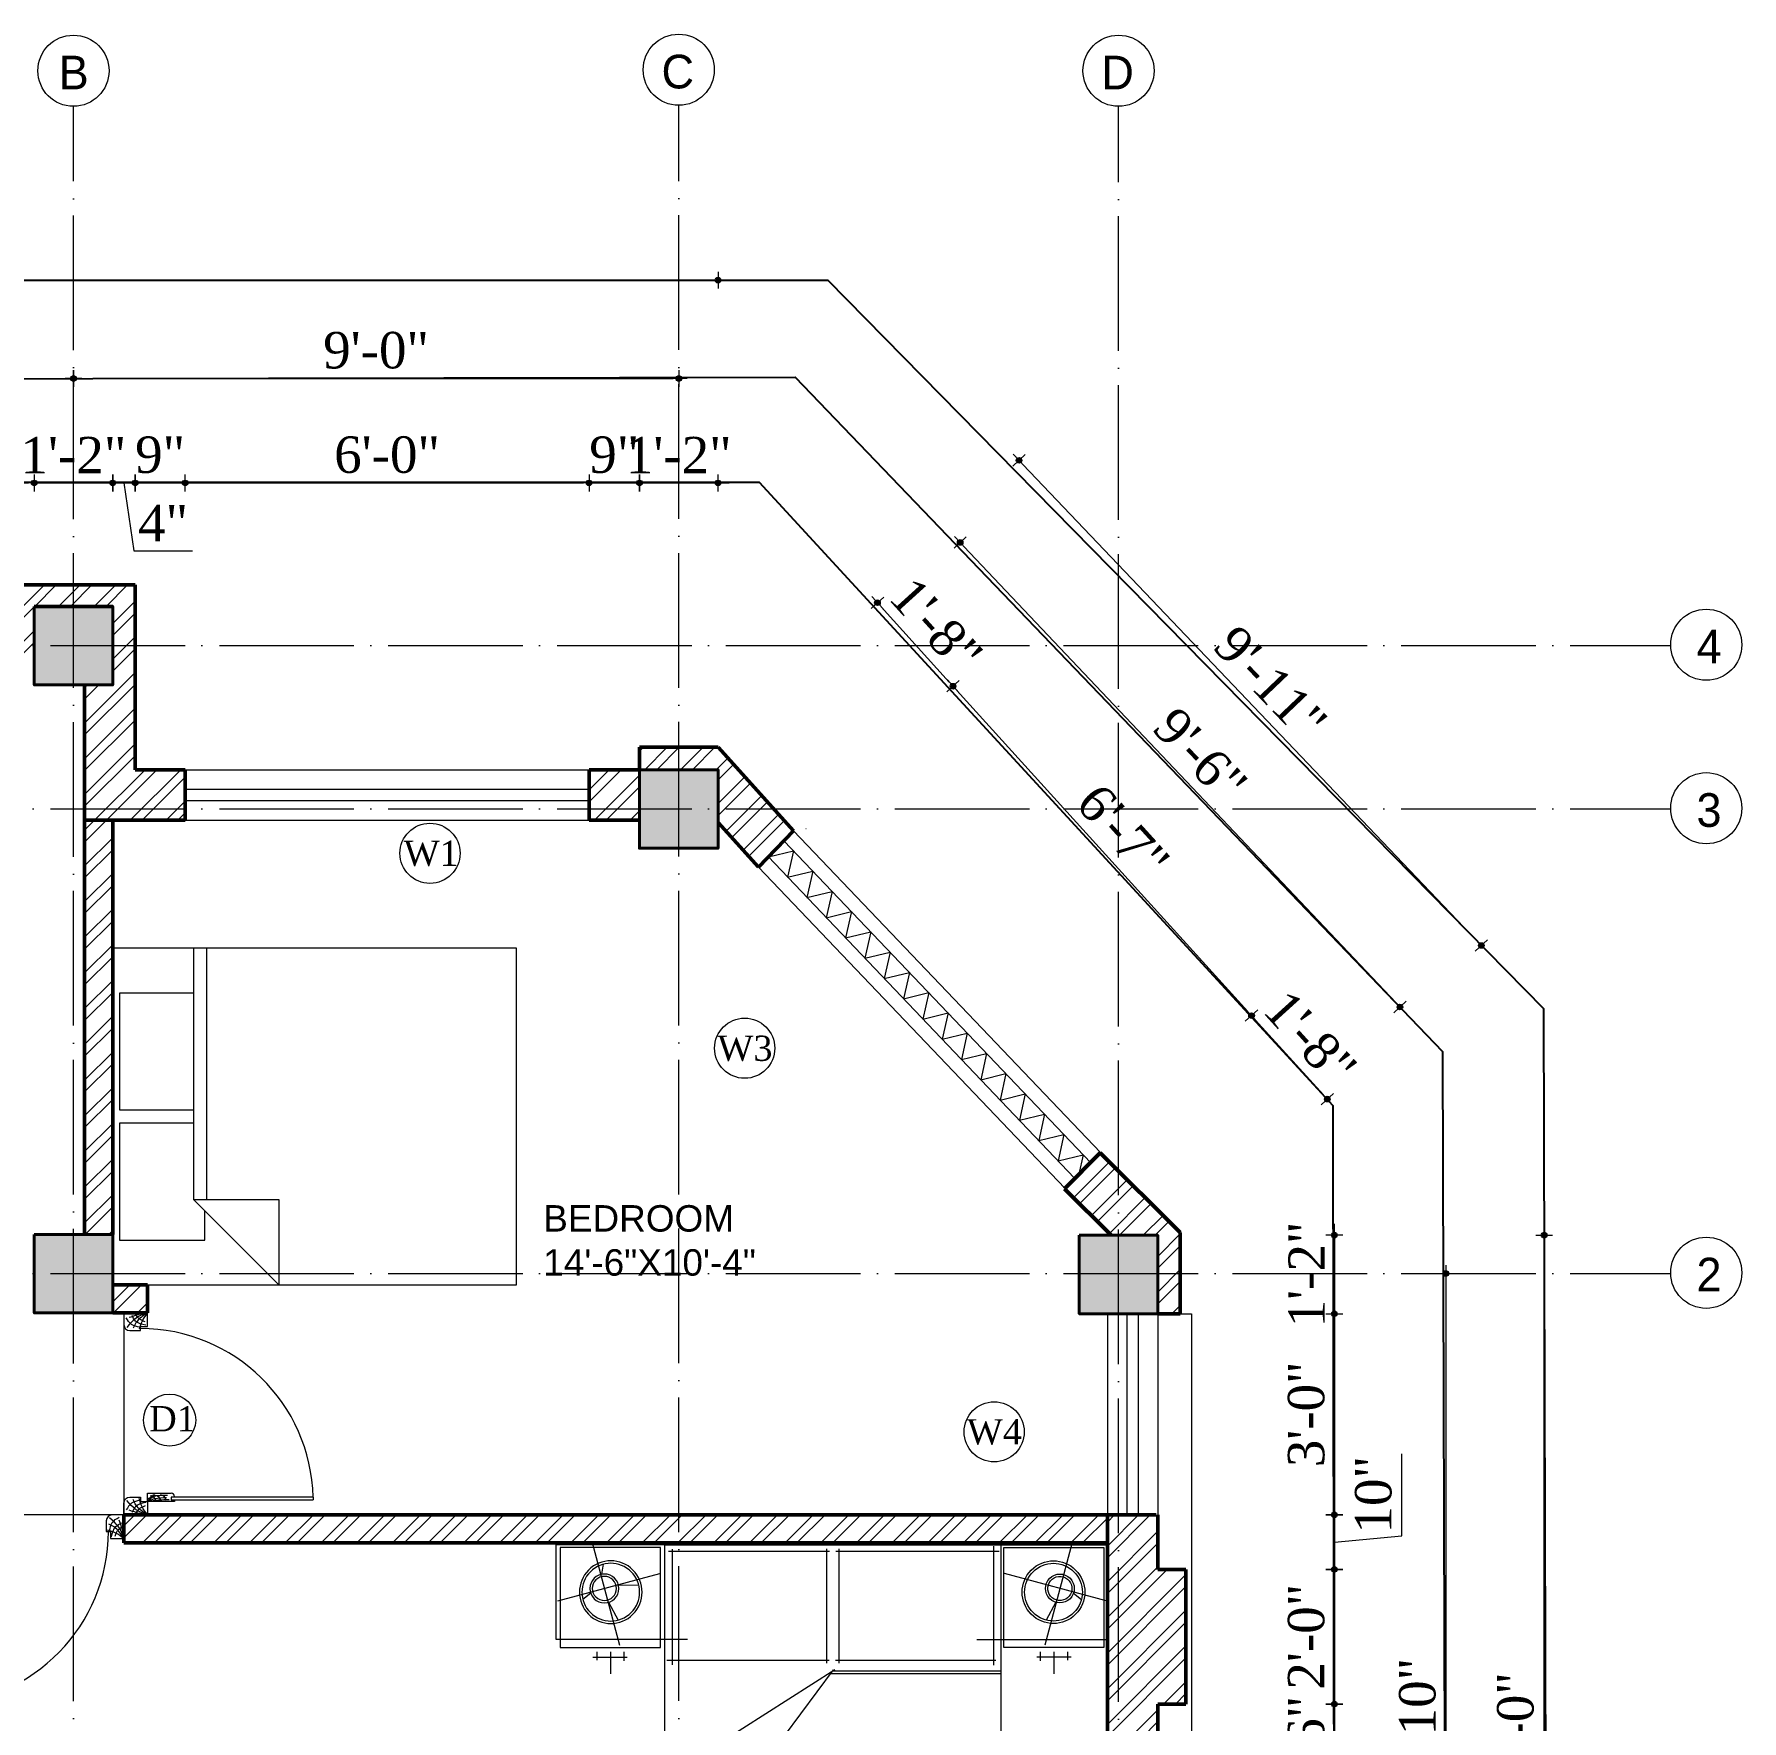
# Model space of a CAD drawing. Header units: inches. Extents: x 153221 to 157601, y -20468 to 0.
# Drawn here: x 154853.4 to 155157.9, y -18803.3 to -18502.7 of the extents above; entities that cross this region are included whole.
import ezdxf

# ---------------------------------------------------------------- set-up
doc = ezdxf.new("R2010")
doc.units = ezdxf.units.IN
doc.header["$MEASUREMENT"] = 0
doc.header["$PDMODE"] = 99
doc.linetypes.add('ACAD_ISO04W100', pattern=[30, 24, -3, 0, -3])
for name, color, linetype, lineweight in [('.09', 24, 'Continuous', 9), ('.1', 168, 'Continuous', 13), ('A-FUR', 42, 'Continuous', 5), ('CENTER  LINE RA', 10, 'ACAD_ISO04W100', 20), ('CONC. OUTLINE RA', 150, 'Continuous', 40), ('DOOR-WIN RA', 3, 'Continuous', 20), ('Furniture', 22, 'Continuous', 13), ('Hatch', 254, 'Continuous', 9), ('HATCH RA', 8, 'Continuous', 5), ('Text', 7, 'Continuous', 18), ('TEXTLAYER', 7, 'Continuous', 18), ('WALL RA', 42, 'Continuous', 50)]:
    doc.layers.add(name, color=color, linetype=linetype, lineweight=lineweight)
doc.layers.add('lettring', color=7, linetype='Continuous')
doc.layers.add('WINDOW+dOOR', color=5, linetype='Continuous')
doc.styles.add('DIM', font='dutch.ttf')
doc.styles.get("Standard").update_dxf_attribs({"font": 'arial.ttf'})
doc.styles.add('titles', font='GOTHICB.TTF')
doc.dimstyles.new('Copy of DIM 8', dxfattribs={"dimtxt": 6.5, "dimasz": 1, "dimexe": 6, "dimexo": 18, "dimgap": 1.6875, "dimtad": 1, "dimdec": 0, "dimzin": 3, "dimdsep": 46, "dimlunit": 4, "dimtxsty": 'DIM', "dimblk": 'dot 2', "dimcen": 0.09375, "dimse1": 1, "dimse2": 1, "dimclrd": 1, "dimclre": 1, "dimclrt": 256, "dimadec": 0, "dimazin": 0, "dimtfac": 0.75, "dimtdec": 0, "dimtix": 1, "dimtmove": 1, "dimatfit": 3, "dimldrblk": 'DOT', "dimfxl": 1, "dimtolj": 1, "dimtzin": 0, "dimlwd": 9, "dimlwe": 9, "dimarcsym": 0})

# ---------------------------------------------------------------- blocks, each defined once
blk = doc.blocks.new('30 inch door')
at = {"layer": '.09'}
blk.add_arc((10330.01, 24687.1), 25.67, 91.332, 180, dxfattribs=at)
at = {"layer": '.1'}
for p, q in [((10329.41, 24712.76), (10329.41, 24691.67)), ((10329.41, 24712.76), (10329.81, 24712.76)), ((10329.81, 24691.67), (10329.81, 24712.76)), ((10328.81, 24688.15), (10328.81, 24691.67)), ((10329.29, 24692.15), (10329.41, 24692.15)), ((10329.41, 24692.15), (10329.41, 24691.67)), ((10329.41, 24691.67), (10329.81, 24691.67)), ((10329.41, 24691.67), (10329.81, 24691.67)), ((10329.81, 24691.67), (10329.81, 24692.15)), ((10329.81, 24692.15), (10330.01, 24692.15)), ((10330.01, 24692.15), (10330.01, 24688.15)), ((10302.02, 24688.15), (10302.02, 24684.65)), ((10304.03, 24688.15), (10302.02, 24688.15)), ((10304.03, 24688.15), (10304.03, 24688.15)), ((10304.03, 24687.1), (10304.03, 24688.15)), ((10304.65, 24687.1), (10304.03, 24687.1)), ((10304.65, 24685.52), (10304.65, 24687.1)), ((10330.01, 24688.15), (10328.81, 24688.15)), ((10329.4, 24687.1), (10330.01, 24687.1)), ((10329.4, 24685.52), (10329.4, 24687.1)), ((10330.01, 24687.1), (10330.01, 24688.15)), ((10330.01, 24688.15), (10332.02, 24688.15)), ((10332.02, 24688.15), (10332.02, 24684.65)), ((10302.02, 24684.65), (10303.77, 24684.65)), ((10332.02, 24684.65), (10330.27, 24684.65))]:
    blk.add_line(p, q, dxfattribs=at)
for centre, major_axis, start_param, end_param in [((10329.29, 24691.67), (-0.339, 0.339), 5.497787, 7.068583), ((10303.77, 24685.52), (-0.619, -0.619), 0.785398, 2.356194)]:
    blk.add_ellipse(centre, major_axis=major_axis, ratio=1, start_param=start_param, end_param=end_param, dxfattribs=at)
at = {"layer": '.1', "extrusion": (0, 0, -1)}
blk.add_ellipse((10330.27, 24685.52), major_axis=(-0.619, 0.619), ratio=1, start_param=3.926991, end_param=5.497787, dxfattribs=at)
blk.add_line((10330.01, 24688.15), (10330.01, 24688.15))
at = {"layer": 'Hatch', "lineweight": 0}
for points, knots in [([(10330.01, 24688.15), (10329.8, 24688.26), (10329.35, 24688.51), (10329.11, 24688.97), (10328.99, 24689.22)], [0, 0, 0, 0, 17.459472, 37.737029, 37.737029, 37.737029, 37.737029]), ([(10329.9, 24690.9), (10329.69, 24690.85), (10329.25, 24690.74), (10329.1, 24690.31), (10329.02, 24690.08)], [0, 0, 0, 0, 15.424483, 31.99547, 31.99547, 31.99547, 31.99547]), ([(10329.92, 24690.24), (10329.72, 24690.12), (10329.23, 24689.84), (10329.13, 24689.27), (10329.07, 24688.95)], [0, 0, 0, 0, 17.254821, 40.319618, 40.319618, 40.319618, 40.319618]), ([(10330.01, 24688.15), (10329.7, 24688.44), (10329.1, 24689.01), (10329.14, 24689.82), (10329.09, 24691.13)], [0, 0, 0, 0, 30.296971, 58.529009, 58.529009, 58.529009, 58.529009]), ([(10329.9, 24689.44), (10329.59, 24689.24), (10329.23, 24689.01), (10329.2, 24688.63), (10329.2, 24688.58)], [0, 0, 0, 0, 24.633819, 28.489546, 28.489546, 28.489546, 28.489546]), ([(10330.01, 24688.15), (10329.86, 24688.5), (10329.47, 24689.39), (10329.44, 24690.38), (10329.42, 24690.98)], [0, 0, 0, 0, 28.413311, 72.750806, 72.750806, 72.750806, 72.750806]), ([(10330.01, 24688.15), (10329.93, 24688.7), (10329.77, 24689.76), (10329.75, 24690.84), (10329.74, 24691.37)], [0, 0, 0, 0, 41.50394, 80.765622, 80.765622, 80.765622, 80.765622]), ([(10302.02, 24688.15), (10302.05, 24687.95), (10302.17, 24687.01), (10302.48, 24686.12), (10302.72, 24685.42)], [0, 0, 0, 0, 17.459471, 80.67073, 80.67073, 80.67073, 80.67073]), ([(10302.02, 24688.15), (10302.41, 24687.86), (10303.15, 24687.31), (10304.04, 24687.05), (10304.45, 24686.93)], [0, 0, 0, 0, 41.503939, 78.170205, 78.170205, 78.170205, 78.170205]), ([(10302.02, 24688.15), (10302.45, 24687.5), (10303.05, 24686.59), (10304.02, 24686.14), (10304.29, 24686.01)], [0, 0, 0, 0, 64.705486, 90.408952, 90.408952, 90.408952, 90.408952]), ([(10302.02, 24688.15), (10302.13, 24687.79), (10302.35, 24687.1), (10302.97, 24686.1), (10304.18, 24685.07)], [0, 0, 0, 0, 30.296971, 58.529009, 58.529009, 58.529009, 58.529009]), ([(10303.35, 24687.82), (10303.2, 24687.43), (10302.98, 24686.82), (10302.44, 24686.51), (10302.25, 24686.4)], [0, 0, 0, 0, 34.642749, 52.790216, 52.790216, 52.790216, 52.790216]), ([(10303.86, 24687.89), (10303.73, 24687.32), (10303.52, 24686.4), (10302.7, 24686), (10302.39, 24685.85)], [0, 0, 0, 0, 47.051669, 75.417188, 75.417188, 75.417188, 75.417188]), ([(10304.15, 24687.01), (10304.07, 24686.57), (10303.9, 24685.69), (10303.13, 24685.22), (10302.75, 24684.98)], [0, 0, 0, 0, 36.886594, 73.591637, 73.591637, 73.591637, 73.591637]), ([(10332.02, 24688.15), (10331.63, 24687.86), (10330.89, 24687.31), (10330.01, 24687.05), (10329.59, 24686.93)], [0, 0, 0, 0, 41.503939, 78.170205, 78.170205, 78.170205, 78.170205]), ([(10332.02, 24688.15), (10331.59, 24687.5), (10330.99, 24686.59), (10330.03, 24686.14), (10329.75, 24686.01)], [0, 0, 0, 0, 64.705486, 90.408952, 90.408952, 90.408952, 90.408952]), ([(10332.02, 24688.15), (10331.91, 24687.79), (10331.69, 24687.1), (10331.07, 24686.1), (10329.87, 24685.07)], [0, 0, 0, 0, 30.296971, 58.529009, 58.529009, 58.529009, 58.529009]), ([(10329.89, 24687.01), (10329.98, 24686.57), (10330.14, 24685.69), (10330.91, 24685.22), (10331.29, 24684.98)], [0, 0, 0, 0, 36.886594, 73.591637, 73.591637, 73.591637, 73.591637]), ([(10330.18, 24687.89), (10330.31, 24687.32), (10330.52, 24686.4), (10331.35, 24686), (10331.66, 24685.85)], [0, 0, 0, 0, 47.051669, 75.417188, 75.417188, 75.417188, 75.417188]), ([(10330.7, 24687.82), (10330.84, 24687.43), (10331.06, 24686.82), (10331.61, 24686.51), (10331.8, 24686.4)], [0, 0, 0, 0, 34.642749, 52.790216, 52.790216, 52.790216, 52.790216]), ([(10332.02, 24688.15), (10332, 24687.95), (10331.87, 24687.01), (10331.56, 24686.12), (10331.32, 24685.42)], [0, 0, 0, 0, 17.459471, 80.67073, 80.67073, 80.67073, 80.67073])]:
    blk.add_open_spline(points, degree=3, knots=knots, dxfattribs=at)
blk = doc.blocks.new('A$C2A650008')
at = {"layer": 'A-FUR'}
for p, q in [((-74.11, 13.02), (-90.97, 13.02)), ((-90.97, -6.3), (-90.97, 13.02)), ((-90.52, -5.58), (-90.52, 12.3)), ((-90.52, 12.3), (-72.65, 12.3)), ((-80.98, 12.72), (-85.85, -5.45)), ((-74.11, -10.37), (-74.11, 13.02)), ((-72.65, 12.3), (-72.65, -5.58)), ((-91.38, 6.62), (-73.1, 1.72)), ((-82.37, 6.87), (-81.23, 8.27)), ((-70.96, 6.46), (-70.96, 0.35)), ((-85.74, 4.89), (-87.52, 4.59)), ((-80.74, 3.68), (-77.55, 1.98)), ((-71.92, 5.78), (-70.42, 5.78)), ((-71.92, 3.36), (-67.96, 3.36)), ((-83.76, 1.91), (-83.84, -1.7)), ((-71.92, 0.94), (-70.3, 0.94)), ((-72.65, -5.58), (-90.52, -5.58)), ((-43.44, -5.48), (-43.44, -13.94)), ((-43.44, -5.48), (-22.87, -5.48)), ((-42.96, -5.48), (-42.96, -14.5)), ((-22.87, -5.48), (-22.87, -66.85)), ((-90.97, -6.3), (-43.44, -6.3)), ((-90.97, -6.3), (-90.97, -66.3)), ((-90.97, -6.3), (-70.8, -6.3)), ((-90.97, -66.3), (-90.97, -6.3)), ((-90.18, -7.63), (-69.6, -7.63)), ((-89.76, -35.72), (-89.76, -7)), ((-70.44, -6.69), (-70.44, -35.63)), ((-68.72, -36.65), (-49.48, -6.48)), ((-49.77, -6.59), (-41.27, -16.48)), ((-22.87, -6.3), (-12.84, -6.3)), ((-12.84, -6.3), (-12.84, -66.3)), ((-41.36, -16.06), (-68.68, -36.43)), ((-43.44, -17.62), (-43.44, -66.85)), ((-42.96, -17.26), (-42.96, -66.85)), ((-69.87, -35.22), (-90.25, -35.22)), ((-68.5, -36.25), (-68.5, -66.3)), ((-68.02, -35.78), (-68.02, -66.3)), ((-90.25, -37.39), (-69.87, -37.39)), ((-89.76, -65.95), (-89.76, -36.85)), ((-70.44, -36.77), (-70.44, -65.37)), ((-74.11, -61.97), (-74.11, -85.36)), ((-43.44, -66.3), (-90.97, -66.3)), ((-90.97, -66.3), (-90.97, -85.36)), ((-69.53, -64.97), (-90.74, -64.97)), ((-90.52, -66.76), (-90.52, -84.63)), ((-72.65, -66.76), (-90.52, -66.76)), ((-80.98, -85.05), (-85.85, -66.89)), ((-72.65, -84.63), (-72.65, -66.76)), ((-43.44, -66.85), (-22.87, -66.85)), ((-12.84, -66.3), (-22.87, -66.3)), ((-70.96, -78.79), (-70.96, -72.69)), ((-91.38, -78.96), (-73.1, -74.06)), ((-80.74, -76.02), (-77.55, -74.32)), ((-71.92, -73.28), (-70.3, -73.28)), ((-71.92, -75.7), (-67.96, -75.7)), ((-71.92, -78.11), (-70.42, -78.11)), ((-82.37, -79.2), (-81.23, -80.61)), ((-90.52, -84.63), (-72.65, -84.63)), ((-74.11, -85.36), (-90.97, -85.36))]:
    blk.add_line(p, q, dxfattribs=at)
for centre, major_axis, start_param, end_param in [((-82.54, 3.29), (3.95, 3.95), 6.28318530712061, 12.5663706143002), ((-82.54, 3.29), (-3.64, 3.64), 4.712389, 10.995574), ((-83.2, 4.43), (1.82, 1.82), 3.926993, 10.210178), ((-83.2, 4.43), (-1.52, 1.52), -1.570796, 4.712389)]:
    blk.add_ellipse(centre, major_axis=major_axis, ratio=1, start_param=start_param, end_param=end_param, dxfattribs=at)
at = {"layer": 'A-FUR', "extrusion": (0, 0, -1)}
for centre, major_axis, start_param, end_param in [((-82.54, -75.63), (-3.95, 3.95), 3.141593, 9.424778), ((-82.54, -75.63), (3.64, 3.64), 1.570796326731005, 7.853981633910592), ((-83.2, -76.77), (1.82, 1.82), -0.588961555347947, 5.69422375183164), ((-83.2, -76.77), (-1.52, 1.52), 0.886531, 7.169716)]:
    blk.add_ellipse(centre, major_axis=major_axis, ratio=1, start_param=start_param, end_param=end_param, dxfattribs=at)
blk = doc.blocks.new('COLUMN')
at = {"layer": 'CONC. OUTLINE RA', "transparency": 33554687}
h = blk.add_hatch(color=256, dxfattribs=at)
h.dxf.hatch_style = 1
h.paths.add_polyline_path([(148062.93, -13130.45), (148076.93, -13130.45), (148076.93, -13116.45), (148062.93, -13116.45)])
at = {"layer": 'CONC. OUTLINE RA'}
blk.add_lwpolyline([(148062.93, -13116.45), (148076.93, -13116.45), (148076.93, -13130.45), (148062.93, -13130.45)], close=True, dxfattribs=at)
blk = doc.blocks.new('Bed - Queen')
at = {"linetype": 'Continuous'}
for p, q in [((0, -72.00003), (0, 0)), ((0, 0), (59.99999, 0)), ((59.99999, 0), (59.99999, -72.00003)), ((7.99999, -1.2), (28.79998, -1.2)), ((7.99999, -14.4), (7.99999, -1.2)), ((28.79998, -1.2), (28.79998, -14.4)), ((31.19999, -1.2), (51.99999, -1.2)), ((31.19999, -14.4), (31.19999, -1.2)), ((51.99999, -1.2), (51.99999, -16.4)), ((0, -14.4), (44.8, -14.4)), ((59.99999, -29.6), (44.8, -14.4)), ((44.8, -14.4), (44.8, -29.6)), ((44.8, -16.8), (0, -16.8)), ((51.99999, -16.4), (46.79936, -16.4)), ((44.8, -29.6), (59.99999, -29.6)), ((59.99999, -72.00003), (0, -72.00003))]:
    blk.add_line(p, q, dxfattribs=at)
blk = doc.blocks.new('nbc')
at = {"layer": 'CENTER  LINE RA', "linetype": 'ACAD_ISO04W100'}
for p, q in [((157748.23, -18980.32), (157748.23, -18515.46)), ((157856.14, -18980.29), (157856.14, -18515.29)), ((157934.54, -18980.46), (157934.54, -18515.46)), ((157473.24, -18611.56), (158032.97, -18611.56)), ((157473.24, -18640.7), (158032.97, -18640.7)), ((157473.24, -18723.5), (158032.97, -18723.5))]:
    blk.add_line(p, q, dxfattribs=at)
at = {"layer": 'Text'}
for centre in [(157748.23, -18509.12), (157748.23, -18509.12), (157748.23, -18509.12), (157856.14, -18508.94), (157856.14, -18508.94), (157856.14, -18508.94), (157934.54, -18509.12), (157934.54, -18509.12), (157934.54, -18509.12), (158039.31, -18611.43), (158039.31, -18611.43), (158039.31, -18611.43), (158039.31, -18640.57), (158039.31, -18640.57), (158039.31, -18640.57), (158039.31, -18723.37), (158039.31, -18723.37), (158039.31, -18723.37)]:
    blk.add_circle(centre, 6.34, dxfattribs=at)
at = {"layer": 'Text', "char_height": 6, "width": 68.6783, "attachment_point": 3, "rotation": 0.0035, "style": 'titles'}
for s, insert in [('{\\fStylus BT|b0|i0|c0|p34;B}', (157750.95, -18506.44)), ('{\\fStylus BT|b0|i0|c0|p34;C}', (157858.86, -18506.27)), ('{\\fStylus BT|b0|i0|c0|p34;D}', (157937.27, -18506.44)), ('{\\fStylus BT|b0|i0|c0|p34;4}', (158042.03, -18608.75)), ('{\\fStylus BT|b0|i0|c0|p34;3}', (158042.03, -18637.89)), ('{\\fStylus BT|b0|i0|c0|p34;2}', (158042.03, -18720.69))]:
    blk.add_mtext(s, dxfattribs=dict(at, insert=insert))
blk = doc.blocks.new('dot1')
at = {"layer": 'Hatch'}
h = blk.add_hatch(color=256, dxfattribs=at)
edge = h.paths.add_edge_path()
edge.add_arc((0, 0), 1, 0, 360)
for p, q in [((3, 0), (-3, 0)), ((0, 3), (0, -3))]:
    blk.add_line(p, q, dxfattribs=at)
blk.add_circle((0, 0), 1, dxfattribs=at)
blk = doc.blocks.new('dot 2')
at = {"layer": 'Hatch', "xscale": 0.5, "yscale": 0.5, "zscale": 0.5}
blk.add_blockref('dot1', (0, 0), dxfattribs=at)
blk = doc.blocks.new('*D665')
at = {"layer": 'Defpoints', "color": 0, "transparency": 16777216}
for p in [(158590.7, -18582.7), (158584.7, -18604.7), (158590.7, -18604.7)]:
    blk.add_point(p, dxfattribs=at)
at = {"layer": 'lettring', "color": 1, "lineweight": 9, "transparency": 16777216}
for p, q in [((158585.7, -18582.7), (158589.7, -18582.7)), ((158587.7, -18582.7), (158586.6, -18594.99)), ((158586.6, -18594.99), (158576.28, -18594.99))]:
    blk.add_line(p, q, dxfattribs=at)
at = {"layer": 'lettring', "color": 1, "lineweight": 9, "transparency": 16777216, "rotation": 180}
blk.add_blockref('dot 2', (158584.7, -18582.7), dxfattribs=at)
at = {"layer": 'lettring', "color": 1, "lineweight": 9, "transparency": 16777216}
blk.add_blockref('dot 2', (158590.7, -18582.7), dxfattribs=at)
at = {"layer": 'lettring', "transparency": 16777216, "insert": (158581.44, -18589.99), "char_height": 6.5, "attachment_point": 5, "style": 'DIM'}
blk.add_mtext('\\A1;6"', dxfattribs=at)
blk = doc.blocks.new('_Dot')
at = {"color": 0, "linetype": 'ByBlock', "lineweight": -2}
blk.add_line((-0.5, 0), (-1, 0), dxfattribs=at)
at = {"color": 0, "linetype": 'ByBlock', "const_width": 0.5}
blk.add_lwpolyline([(-0.25, 0, 1), (0.25, 0, 1)], format="xyb", close=True, dxfattribs=at)
blk = doc.blocks.new('*D666')
at = {"layer": 'Defpoints', "color": 0, "transparency": 16777216}
for p in [(158604.7, -18582.7), (158590.7, -18604.7), (158604.7, -18604.7)]:
    blk.add_point(p, dxfattribs=at)
at = {"layer": 'lettring', "color": 1, "lineweight": 9, "transparency": 16777216}
for p, q in [((158589.7, -18582.7), (158588.7, -18582.7)), ((158590.7, -18582.7), (158604.7, -18582.7)), ((158605.7, -18582.7), (158606.7, -18582.7))]:
    blk.add_line(p, q, dxfattribs=at)
blk.add_blockref('dot 2', (158590.7, -18582.7), dxfattribs=at)
at = {"layer": 'lettring', "color": 1, "lineweight": 9, "transparency": 16777216, "rotation": 180}
blk.add_blockref('dot 2', (158604.7, -18582.7), dxfattribs=at)
at = {"layer": 'lettring', "transparency": 16777216, "insert": (158597.7, -18577.74), "char_height": 6.5, "attachment_point": 5, "style": 'DIM'}
blk.add_mtext('\\A1;1\'-2"', dxfattribs=at)
blk = doc.blocks.new('*D667')
at = {"layer": 'Defpoints', "color": 0, "transparency": 16777216}
for p in [(158608.7, -18582.7), (158604.7, -18604.7), (158608.7, -18604.7)]:
    blk.add_point(p, dxfattribs=at)
at = {"layer": 'lettring', "color": 1, "lineweight": 9, "transparency": 16777216}
for p, q in [((158603.7, -18582.7), (158602.7, -18582.7)), ((158604.7, -18582.7), (158608.7, -18582.7)), ((158604.7, -18582.7), (158608.7, -18582.7)), ((158606.7, -18582.7), (158608.45, -18594.82)), ((158609.7, -18582.7), (158610.7, -18582.7)), ((158608.45, -18594.82), (158618.91, -18594.82))]:
    blk.add_line(p, q, dxfattribs=at)
blk.add_blockref('dot 2', (158604.7, -18582.7), dxfattribs=at)
at = {"layer": 'lettring', "color": 1, "lineweight": 9, "transparency": 16777216, "rotation": 180}
blk.add_blockref('dot 2', (158608.7, -18582.7), dxfattribs=at)
at = {"layer": 'lettring', "transparency": 16777216, "insert": (158613.68, -18589.87), "char_height": 6.5, "attachment_point": 5, "style": 'DIM'}
blk.add_mtext('\\A1;4"', dxfattribs=at)
blk = doc.blocks.new('*D668')
at = {"layer": 'Defpoints', "color": 0, "transparency": 16777216}
for p in [(158617.61, -18582.7), (158608.7, -18604.7), (158617.61, -18633.81)]:
    blk.add_point(p, dxfattribs=at)
at = {"layer": 'lettring', "color": 1, "lineweight": 9, "transparency": 16777216}
for p, q in [((158607.7, -18582.7), (158606.7, -18582.7)), ((158608.7, -18582.7), (158617.61, -18582.7)), ((158618.61, -18582.7), (158619.61, -18582.7))]:
    blk.add_line(p, q, dxfattribs=at)
blk.add_blockref('dot 2', (158608.7, -18582.7), dxfattribs=at)
at = {"layer": 'lettring', "color": 1, "lineweight": 9, "transparency": 16777216, "rotation": 180}
blk.add_blockref('dot 2', (158617.61, -18582.7), dxfattribs=at)
at = {"layer": 'lettring', "transparency": 16777216, "insert": (158613.15, -18577.7), "char_height": 6.5, "attachment_point": 5, "style": 'DIM'}
blk.add_mtext('\\A1;9"', dxfattribs=at)
blk = doc.blocks.new('*D669')
at = {"layer": 'Defpoints', "color": 0, "transparency": 16777216}
for p in [(158689.61, -18582.7), (158617.61, -18633.81), (158689.61, -18633.81)]:
    blk.add_point(p, dxfattribs=at)
at = {"layer": 'lettring', "color": 1, "lineweight": 9, "transparency": 16777216}
blk.add_line((158618.61, -18582.7), (158688.61, -18582.7), dxfattribs=at)
at = {"layer": 'lettring', "color": 1, "lineweight": 9, "transparency": 16777216, "rotation": 180}
blk.add_blockref('dot 2', (158617.61, -18582.7), dxfattribs=at)
at = {"layer": 'lettring', "color": 1, "lineweight": 9, "transparency": 16777216}
blk.add_blockref('dot 2', (158689.61, -18582.7), dxfattribs=at)
at = {"layer": 'lettring', "transparency": 16777216, "insert": (158653.61, -18577.7), "char_height": 6.5, "attachment_point": 5, "style": 'DIM'}
blk.add_mtext('\\A1;6\'-0"', dxfattribs=at)
blk = doc.blocks.new('*D670')
at = {"layer": 'Defpoints', "color": 0, "transparency": 16777216}
for p in [(158698.61, -18582.7), (158689.61, -18633.81), (158698.61, -18633.81)]:
    blk.add_point(p, dxfattribs=at)
at = {"layer": 'lettring', "color": 1, "lineweight": 9, "transparency": 16777216}
for p, q in [((158688.61, -18582.7), (158687.61, -18582.7)), ((158689.61, -18582.7), (158698.61, -18582.7)), ((158699.61, -18582.7), (158700.61, -18582.7))]:
    blk.add_line(p, q, dxfattribs=at)
blk.add_blockref('dot 2', (158689.61, -18582.7), dxfattribs=at)
at = {"layer": 'lettring', "color": 1, "lineweight": 9, "transparency": 16777216, "rotation": 180}
blk.add_blockref('dot 2', (158698.61, -18582.7), dxfattribs=at)
at = {"layer": 'lettring', "transparency": 16777216, "insert": (158694.11, -18577.7), "char_height": 6.5, "attachment_point": 5, "style": 'DIM'}
blk.add_mtext('\\A1;9"', dxfattribs=at)
blk = doc.blocks.new('*D671')
at = {"layer": 'Defpoints', "color": 0, "transparency": 16777216}
for p in [(158712.61, -18582.7), (158698.61, -18633.81), (158712.61, -18633.81)]:
    blk.add_point(p, dxfattribs=at)
at = {"layer": 'lettring', "color": 1, "lineweight": 9, "transparency": 16777216}
for p, q in [((158697.61, -18582.7), (158696.61, -18582.7)), ((158698.61, -18582.7), (158712.61, -18582.7)), ((158713.61, -18582.7), (158714.61, -18582.7))]:
    blk.add_line(p, q, dxfattribs=at)
blk.add_blockref('dot 2', (158698.61, -18582.7), dxfattribs=at)
at = {"layer": 'lettring', "color": 1, "lineweight": 9, "transparency": 16777216, "rotation": 180}
blk.add_blockref('dot 2', (158712.61, -18582.7), dxfattribs=at)
at = {"layer": 'lettring', "transparency": 16777216, "insert": (158705.61, -18577.74), "char_height": 6.5, "attachment_point": 5, "style": 'DIM'}
blk.add_mtext('\\A1;1\'-2"', dxfattribs=at)
blk = doc.blocks.new('*D672')
at = {"layer": 'Defpoints', "color": 0, "transparency": 16777216}
for p in [(158754.51, -18618.93), (158712.61, -18629.81), (158726.09, -18644.69)]:
    blk.add_point(p, dxfattribs=at)
at = {"layer": 'lettring', "color": 1, "lineweight": 9, "transparency": 16777216}
blk.add_line((158741.7, -18604.79), (158753.84, -18618.19), dxfattribs=at)
for p, rotation in [((158741.03, -18604.05), 132.1864130541688), ((158754.51, -18618.93), 312.1864130541688)]:
    blk.add_blockref('dot 2', p, dxfattribs=dict(at, rotation=rotation))
at = {"layer": 'lettring', "transparency": 16777216, "insert": (158751.5, -18608.11), "char_height": 6.5, "attachment_point": 5, "rotation": 312.1864, "style": 'DIM'}
blk.add_mtext('\\A1;1\'-8"', dxfattribs=at)
blk = doc.blocks.new('*D673')
at = {"layer": 'Defpoints', "color": 0, "transparency": 16777216}
for p in [(158726.09, -18644.69), (158807.72, -18677.64), (158780.71, -18702.12)]:
    blk.add_point(p, dxfattribs=at)
at = {"layer": 'lettring', "color": 1, "lineweight": 9, "transparency": 16777216}
blk.add_line((158755.18, -18619.67), (158807.05, -18676.9), dxfattribs=at)
for p, rotation in [((158754.51, -18618.93), 132.1864130541688), ((158807.72, -18677.64), 312.1864130541688)]:
    blk.add_blockref('dot 2', p, dxfattribs=dict(at, rotation=rotation))
at = {"layer": 'lettring', "transparency": 16777216, "insert": (158784.82, -18644.92), "char_height": 6.5, "attachment_point": 5, "rotation": 312.1864, "style": 'DIM'}
blk.add_mtext('\\A1;6\'-7"', dxfattribs=at)
blk = doc.blocks.new('*D674')
at = {"layer": 'Defpoints', "color": 0, "transparency": 16777216}
for p in [(158821.22, -18692.53), (158780.71, -18702.12), (158795.01, -18716.28)]:
    blk.add_point(p, dxfattribs=at)
at = {"layer": 'lettring', "color": 1, "lineweight": 9, "transparency": 16777216}
blk.add_line((158808.39, -18678.38), (158820.55, -18691.79), dxfattribs=at)
for p, rotation in [((158807.72, -18677.64), 132.1864130541688), ((158821.22, -18692.53), 312.1864130541688)]:
    blk.add_blockref('dot 2', p, dxfattribs=dict(at, rotation=rotation))
at = {"layer": 'lettring', "transparency": 16777216, "insert": (158818.2, -18681.71), "char_height": 6.5, "attachment_point": 5, "rotation": 312.1864, "style": 'DIM'}
blk.add_mtext('\\A1;1\'-8"', dxfattribs=at)
blk = doc.blocks.new('*D675')
at = {"layer": 'Defpoints', "color": 0, "transparency": 16777216}
for p in [(158597.7, -18564.08), (158393.66, -18611.7), (158597.7, -18611.7)]:
    blk.add_point(p, dxfattribs=at)
at = {"layer": 'lettring', "color": 1, "lineweight": 9, "transparency": 16777216}
blk.add_line((158394.66, -18564.08), (158596.7, -18564.08), dxfattribs=at)
for p, rotation in [((158393.66, -18564.08), 179.9997037240201), ((158597.7, -18564.08), 359.9997037240201)]:
    blk.add_blockref('dot 2', p, dxfattribs=dict(at, rotation=rotation))
at = {"layer": 'lettring', "transparency": 16777216, "insert": (158495.68, -18559.05), "char_height": 6.5, "attachment_point": 5, "rotation": 359.9997, "style": 'DIM'}
blk.add_mtext('\\A1;17\'-0"', dxfattribs=at)
blk = doc.blocks.new('*D676')
at = {"layer": 'Defpoints', "color": 0, "transparency": 16777216}
for p in [(158705.61, -18564.08), (158597.7, -18611.7), (158705.61, -18640.81)]:
    blk.add_point(p, dxfattribs=at)
at = {"layer": 'lettring', "color": 1, "lineweight": 9, "transparency": 16777216}
blk.add_line((158598.7, -18564.08), (158704.61, -18564.08), dxfattribs=at)
for p, rotation in [((158597.7, -18564.08), 179.9997037240201), ((158705.61, -18564.08), 359.9997037240201)]:
    blk.add_blockref('dot 2', p, dxfattribs=dict(at, rotation=rotation))
at = {"layer": 'lettring', "transparency": 16777216, "insert": (158651.65, -18559.08), "char_height": 6.5, "attachment_point": 5, "rotation": 359.9997, "style": 'DIM'}
blk.add_mtext('\\A1;9\'-0"', dxfattribs=at)
blk = doc.blocks.new('*D677')
at = {"layer": 'Defpoints', "color": 0, "transparency": 16777216}
for p in [(158386.66, -18546.57), (158386.66, -18629.81), (158712.61, -18629.81)]:
    blk.add_point(p, dxfattribs=at)
at = {"layer": 'lettring', "color": 1, "lineweight": 9, "transparency": 16777216}
blk.add_line((158711.61, -18546.57), (158387.66, -18546.57), dxfattribs=at)
at = {"layer": 'lettring', "color": 1, "lineweight": 9, "transparency": 16777216, "rotation": 180}
blk.add_blockref('dot 2', (158386.66, -18546.57), dxfattribs=at)
at = {"layer": 'lettring', "color": 1, "lineweight": 9, "transparency": 16777216}
blk.add_blockref('dot 2', (158712.61, -18546.57), dxfattribs=at)
at = {"layer": 'lettring', "transparency": 16777216, "insert": (158549.63, -18541.57), "char_height": 6.5, "attachment_point": 5, "style": 'DIM'}
blk.add_mtext('\\A1;27\'-2"', dxfattribs=at)
blk = doc.blocks.new('*D678')
at = {"layer": 'Defpoints', "color": 0, "transparency": 16777216}
for p in [(158705.61, -18640.81), (158834.17, -18676.11), (158784.01, -18723.6)]:
    blk.add_point(p, dxfattribs=at)
at = {"layer": 'lettring', "color": 1, "lineweight": 9, "transparency": 16777216}
blk.add_line((158756.45, -18594.04), (158833.48, -18675.38), dxfattribs=at)
for p, rotation in [((158755.77, -18593.31), 133.4398846532231), ((158834.17, -18676.11), 313.439884653223)]:
    blk.add_blockref('dot 2', p, dxfattribs=dict(at, rotation=rotation))
at = {"layer": 'lettring', "transparency": 16777216, "insert": (158798.6, -18631.27), "char_height": 6.5, "attachment_point": 5, "rotation": 313.4399, "style": 'DIM'}
blk.add_mtext('\\A1;9\'-6"', dxfattribs=at)
blk = doc.blocks.new('*D679')
at = {"layer": 'Defpoints', "color": 0, "transparency": 16777216}
for p in [(158712.61, -18629.81), (158848.68, -18665.15), (158795.01, -18716.28)]:
    blk.add_point(p, dxfattribs=at)
at = {"layer": 'lettring', "color": 1, "lineweight": 9, "transparency": 16777216}
blk.add_line((158766.96, -18579.39), (158847.99, -18664.42), dxfattribs=at)
for p, rotation in [((158766.27, -18578.67), 133.6193802192324), ((158848.68, -18665.15), 313.6193802192324)]:
    blk.add_blockref('dot 2', p, dxfattribs=dict(at, rotation=rotation))
at = {"layer": 'lettring', "transparency": 16777216, "insert": (158811.11, -18618.44), "char_height": 6.5, "attachment_point": 5, "rotation": 313.6194, "style": 'DIM'}
blk.add_mtext('\\A1;9\'-11"', dxfattribs=at)
blk = doc.blocks.new('*D680')
at = {"layer": 'Defpoints', "color": 0, "transparency": 16777216}
for p in [(158791.01, -18716.78), (158791.01, -18730.78), (158822.49, -18730.78)]:
    blk.add_point(p, dxfattribs=at)
at = {"layer": 'lettring', "color": 1, "lineweight": 9, "transparency": 16777216}
for p, q in [((158822.49, -18715.78), (158822.49, -18714.78)), ((158822.49, -18716.78), (158822.49, -18730.78)), ((158822.49, -18731.78), (158822.49, -18732.78))]:
    blk.add_line(p, q, dxfattribs=at)
for p, rotation in [((158822.49, -18716.78), 270), ((158822.49, -18730.78), 90)]:
    blk.add_blockref('dot 2', p, dxfattribs=dict(at, rotation=rotation))
at = {"layer": 'lettring', "transparency": 16777216, "insert": (158817.53, -18723.78), "char_height": 6.5, "attachment_point": 5, "rotation": 90, "style": 'DIM'}
blk.add_mtext('\\A1;1\'-2"', dxfattribs=at)
blk = doc.blocks.new('*D681')
at = {"layer": 'Defpoints', "color": 0, "transparency": 16777216}
for p in [(158791.01, -18730.78), (158790.7, -18766.64), (158822.49, -18766.64)]:
    blk.add_point(p, dxfattribs=at)
at = {"layer": 'lettring', "color": 1, "lineweight": 9, "transparency": 16777216}
blk.add_line((158822.49, -18731.78), (158822.49, -18765.64), dxfattribs=at)
for p, rotation in [((158822.49, -18730.78), 90), ((158822.49, -18766.64), 270)]:
    blk.add_blockref('dot 2', p, dxfattribs=dict(at, rotation=rotation))
at = {"layer": 'lettring', "transparency": 16777216, "insert": (158817.49, -18748.71), "char_height": 6.5, "attachment_point": 5, "rotation": 90, "style": 'DIM'}
blk.add_mtext('\\A1;3\'-0"', dxfattribs=at)
blk = doc.blocks.new('*D682')
at = {"layer": 'Defpoints', "color": 0, "transparency": 16777216}
for p in [(158790.7, -18766.64), (158791.01, -18776.35), (158822.49, -18776.35)]:
    blk.add_point(p, dxfattribs=at)
at = {"layer": 'lettring', "color": 1, "lineweight": 9, "transparency": 16777216}
for p, q in [((158834.48, -18770.34), (158834.48, -18755.75)), ((158822.49, -18767.64), (158822.49, -18775.35)), ((158822.49, -18771.49), (158834.48, -18770.34))]:
    blk.add_line(p, q, dxfattribs=at)
for p, rotation in [((158822.49, -18766.64), 90), ((158822.49, -18776.35), 270)]:
    blk.add_blockref('dot 2', p, dxfattribs=dict(at, rotation=rotation))
at = {"layer": 'lettring', "transparency": 16777216, "insert": (158829.46, -18763.05), "char_height": 6.5, "attachment_point": 5, "rotation": 90, "style": 'DIM'}
blk.add_mtext('\\A1;10"', dxfattribs=at)
blk = doc.blocks.new('*D683')
at = {"layer": 'Defpoints', "color": 0, "transparency": 16777216}
for p in [(158791.01, -18776.35), (158791.01, -18800.35), (158822.49, -18800.35)]:
    blk.add_point(p, dxfattribs=at)
at = {"layer": 'lettring', "color": 1, "lineweight": 9, "transparency": 16777216}
blk.add_line((158822.49, -18777.35), (158822.49, -18799.35), dxfattribs=at)
for p, rotation in [((158822.49, -18776.35), 90), ((158822.49, -18800.35), 270)]:
    blk.add_blockref('dot 2', p, dxfattribs=dict(at, rotation=rotation))
at = {"layer": 'lettring', "transparency": 16777216, "insert": (158817.49, -18788.35), "char_height": 6.5, "attachment_point": 5, "rotation": 90, "style": 'DIM'}
blk.add_mtext('\\A1;2\'-0"', dxfattribs=at)
blk = doc.blocks.new('*D684')
at = {"layer": 'Defpoints', "color": 0, "transparency": 16777216}
for p in [(158791.01, -18800.35), (158791.01, -18806.35), (158822.49, -18806.35)]:
    blk.add_point(p, dxfattribs=at)
at = {"layer": 'lettring', "color": 1, "lineweight": 9, "transparency": 16777216}
blk.add_line((158822.49, -18801.35), (158822.49, -18805.35), dxfattribs=at)
for p, rotation in [((158822.49, -18800.35), 90), ((158822.49, -18806.35), 270)]:
    blk.add_blockref('dot 2', p, dxfattribs=dict(at, rotation=rotation))
at = {"layer": 'lettring', "transparency": 16777216, "insert": (158817.49, -18803.35), "char_height": 6.5, "attachment_point": 5, "rotation": 90, "style": 'DIM'}
blk.add_mtext('\\A1;6"', dxfattribs=at)
blk = doc.blocks.new('*D688')
at = {"layer": 'Defpoints', "color": 0, "transparency": 16777216}
for p in [(158784.01, -18723.6), (158784.01, -18889.31), (158842.34, -18889.31)]:
    blk.add_point(p, dxfattribs=at)
at = {"layer": 'lettring', "color": 1, "lineweight": 9, "transparency": 16777216}
blk.add_line((158842.34, -18724.6), (158842.34, -18888.31), dxfattribs=at)
for p, rotation in [((158842.34, -18723.6), 90), ((158842.34, -18889.31), 270)]:
    blk.add_blockref('dot 2', p, dxfattribs=dict(at, rotation=rotation))
at = {"layer": 'lettring', "transparency": 16777216, "insert": (158837.31, -18806.46), "char_height": 6.5, "attachment_point": 5, "rotation": 90, "style": 'DIM'}
blk.add_mtext('\\A1;13\'-10"', dxfattribs=at)
blk = doc.blocks.new('*D689')
at = {"layer": 'Defpoints', "color": 0, "transparency": 16777216}
for p in [(158791.01, -18716.78), (158859.87, -18716.78), (158791.01, -18896.35)]:
    blk.add_point(p, dxfattribs=at)
at = {"layer": 'lettring', "color": 1, "lineweight": 9, "transparency": 16777216}
blk.add_line((158859.87, -18895.35), (158859.87, -18717.78), dxfattribs=at)
for p, rotation in [((158859.87, -18716.78), 90), ((158859.87, -18896.35), 270)]:
    blk.add_blockref('dot 2', p, dxfattribs=dict(at, rotation=rotation))
at = {"layer": 'lettring', "transparency": 16777216, "insert": (158854.79, -18806.56), "char_height": 6.5, "attachment_point": 5, "rotation": 90, "style": 'DIM'}
blk.add_mtext('\\A1;15\'-0"', dxfattribs=at)
blk = doc.blocks.new('DJDL')
at = {"layer": 'HATCH RA'}
h = blk.add_hatch(dxfattribs=at)
h.set_pattern_fill('ANSI32', color=256, scale=12)
h.paths.add_polyline_path([(158608.7, -18600.86), (158584.7, -18600.84), (158584.7, -18604.7), (158578.7, -18604.7), (158578.7, -18613.7), (158590.7, -18613.7), (158590.7, -18604.7), (158604.7, -18604.7), (158604.7, -18618.7), (158599.7, -18618.7), (158599.7, -18642.81), (158617.61, -18642.81), (158617.61, -18633.81), (158608.7, -18633.81)])
at = {"layer": 'HATCH RA', "transparency": 33554687}
h = blk.add_hatch(dxfattribs=at)
h.set_pattern_fill('ANSI32', color=256, scale=12)
h.paths.add_polyline_path([(158712.61, -18629.81), (158698.61, -18629.81), (158698.61, -18633.81), (158712.61, -18633.81), (158712.61, -18643.21), (158719.83, -18651.18), (158726.09, -18644.69)])
h = blk.add_hatch(dxfattribs=at)
h.set_pattern_fill('ANSI32', color=256, scale=12)
h.paths.add_polyline_path([(158689.61, -18642.81), (158698.61, -18642.81), (158698.61, -18633.81), (158689.61, -18633.81)])
h = blk.add_hatch(dxfattribs=at)
h.set_pattern_fill('ANSI32', color=256, scale=12)
h.paths.add_polyline_path([(158599.7, -18716.64), (158604.7, -18716.64), (158604.7, -18642.81), (158599.7, -18642.81), (158599.7, -18652.84)])
h.paths.add_polyline_path([(158610.9, -18725.64), (158604.7, -18725.64), (158604.7, -18730.64), (158610.9, -18730.64)])
h = blk.add_hatch(dxfattribs=at)
h.set_pattern_fill('ANSI32', color=256, scale=12)
h.paths.add_polyline_path([(158780.71, -18702.12), (158774.37, -18708.51), (158782.72, -18716.78), (158786.58, -18716.78), (158786.58, -18716.6), (158786.58, -18716.59), (158786.58, -18716.78), (158791.01, -18716.78), (158791.01, -18730.78), (158791.01, -18730.78), (158795.01, -18730.78), (158795.01, -18716.28)])
at = {"layer": 'HATCH RA'}
h = blk.add_hatch(dxfattribs=at)
h.set_pattern_fill('ANSI32', color=256, scale=12)
h.set_pattern_definition([(45, (9374.3628, -3872.767), (-3.18198052, 3.18198052), []), (45, (9376.484, -3872.767), (-3.18198052, 3.18198052), [])])
h.paths.add_polyline_path([(158782.01, -18766.64), (158606.7, -18766.64), (158606.7, -18770.84), (158606.7, -18771.64), (158782.01, -18771.64)])
h = blk.add_hatch(dxfattribs=at)
h.set_pattern_fill('ANSI32', color=256, scale=12)
h.set_pattern_definition([(45, (9387.798, -3872.774), (-3.18198052, 3.18198052), []), (45, (9389.9193, -3872.774), (-3.18198052, 3.18198052), [])])
h.paths.add_polyline_path([(158782.01, -18806.35), (158791.01, -18806.35), (158791.01, -18800.35), (158796.01, -18800.35), (158796.01, -18776.35), (158791.01, -18776.35), (158791.01, -18766.65), (158782.01, -18766.65)])
for p, q in [((158791.01, -18730.78), (158797.01, -18730.78)), ((158797.01, -18730.78), (158797.01, -18896.34))]:
    blk.add_line(p, q)
at = {"layer": 'Defpoints'}
for points in [[(158332.66, -18546.57), (158732.16, -18546.57), (158859.76, -18676.39), (158860.5, -18950.85), (158332.66, -18950.13)], [(158350.66, -18564.57), (158726.35, -18563.82), (158841.78, -18684.02), (158842.46, -18932.82), (158350.66, -18932.16)], [(158368.66, -18582.57), (158719.93, -18582.57), (158822.23, -18693.64), (158822.53, -18914.29), (158368.66, -18914.18)]]:
    blk.add_lwpolyline(points, close=True, dxfattribs=at)
at = {"layer": 'DOOR-WIN RA'}
for p, q in [((158617.61, -18633.81), (158689.61, -18633.81)), ((158617.61, -18637.31), (158689.61, -18637.31)), ((158617.61, -18639.31), (158689.61, -18639.31)), ((158617.61, -18642.81), (158689.61, -18642.81)), ((158726.09, -18644.69), (158780.79, -18702.04)), ((158728.28, -18644.31), (158728.32, -18644.3)), ((158721.58, -18649.37), (158726.06, -18648.28)), ((158724.41, -18646.55), (158779.06, -18703.86)), ((158726.06, -18648.28), (158725.02, -18652.98)), ((158774.45, -18708.43), (158719.84, -18651.17)), ((158721.52, -18649.31), (158776.17, -18706.62)), ((158725.02, -18652.98), (158729.51, -18651.89)), ((158729.51, -18651.89), (158728.46, -18656.59)), ((158728.46, -18656.59), (158732.95, -18655.5)), ((158732.95, -18655.5), (158731.91, -18660.2)), ((158731.91, -18660.2), (158736.39, -18659.11)), ((158736.39, -18659.11), (158735.35, -18663.81)), ((158735.35, -18663.81), (158739.84, -18662.72)), ((158739.84, -18662.72), (158738.79, -18667.42)), ((158738.79, -18667.42), (158743.28, -18666.33)), ((158743.28, -18666.33), (158742.23, -18671.03)), ((158742.23, -18671.03), (158746.72, -18669.94)), ((158746.72, -18669.94), (158745.68, -18674.64)), ((158745.68, -18674.64), (158750.17, -18673.55)), ((158750.17, -18673.55), (158749.12, -18678.25)), ((158749.12, -18678.25), (158753.61, -18677.16)), ((158753.61, -18677.16), (158752.56, -18681.86)), ((158752.56, -18681.86), (158757.05, -18680.77)), ((158757.05, -18680.77), (158756.01, -18685.47)), ((158756.01, -18685.47), (158760.49, -18684.38)), ((158760.49, -18684.38), (158759.45, -18689.08)), ((158759.45, -18689.08), (158763.94, -18687.99)), ((158763.94, -18687.99), (158762.89, -18692.69)), ((158762.89, -18692.69), (158767.38, -18691.6)), ((158767.38, -18691.6), (158766.33, -18696.3)), ((158766.33, -18696.3), (158770.82, -18695.21)), ((158770.82, -18695.21), (158769.78, -18699.92)), ((158769.78, -18699.92), (158774.27, -18698.83)), ((158774.27, -18698.83), (158773.22, -18703.53)), ((158773.22, -18703.53), (158777.71, -18702.44)), ((158777.71, -18702.44), (158776.93, -18705.93)), ((158782.01, -18730.78), (158782.01, -18766.65)), ((158785.51, -18730.78), (158785.51, -18766.65)), ((158787.51, -18730.78), (158787.51, -18766.65)), ((158791.01, -18730.78), (158791.01, -18766.65))]:
    blk.add_line(p, q, dxfattribs=at)
at = {"layer": 'HATCH RA'}
for p, q in [((158606.7, -18730.64), (158606.7, -18766.64)), ((158606.7, -18766.64), (158570.7, -18766.64))]:
    blk.add_line(p, q, dxfattribs=at)
at = {"layer": 'TEXTLAYER'}
for centre, radius in [((158661.26, -18648.71), 5.36), ((158717.36, -18683.46), 5.36), ((158614.84, -18749.74), 4.65), ((158761.83, -18751.83), 5.36)]:
    blk.add_circle(centre, radius, dxfattribs=at)
at = {"layer": 'WALL RA'}
for p, q in [((158584.7, -18600.84), (158608.7, -18600.86)), ((158608.7, -18633.81), (158608.7, -18600.86)), ((158604.7, -18604.7), (158590.7, -18604.7)), ((158599.7, -18652.84), (158599.7, -18618.7)), ((158698.61, -18629.81), (158712.61, -18629.81)), ((158698.61, -18629.81), (158698.61, -18633.81)), ((158726.09, -18644.69), (158712.61, -18629.81)), ((158617.61, -18633.81), (158608.7, -18633.81)), ((158617.61, -18633.81), (158617.61, -18642.81)), ((158698.61, -18633.81), (158689.61, -18633.81)), ((158689.61, -18633.81), (158689.61, -18642.81)), ((158617.61, -18642.81), (158599.7, -18642.81)), ((158604.7, -18642.81), (158604.7, -18716.64)), ((158698.61, -18642.81), (158689.61, -18642.81)), ((158719.83, -18651.18), (158712.61, -18643.21)), ((158719.83, -18651.18), (158726.09, -18644.69)), ((158599.7, -18652.84), (158599.7, -18716.64)), ((158780.71, -18702.12), (158774.37, -18708.51)), ((158795.01, -18716.28), (158780.71, -18702.12)), ((158782.72, -18716.78), (158774.37, -18708.51)), ((158795.01, -18730.78), (158795.01, -18716.28)), ((158604.7, -18725.64), (158610.9, -18725.64)), ((158610.9, -18730.64), (158610.9, -18725.64)), ((158604.7, -18730.64), (158610.9, -18730.64)), ((158795.01, -18730.78), (158791.01, -18730.78)), ((158790.7, -18766.64), (158606.7, -18766.64)), ((158606.7, -18766.64), (158606.7, -18771.64)), ((158782.01, -18806.35), (158782.01, -18766.65)), ((158791.01, -18776.35), (158791.01, -18766.65)), ((158782.01, -18771.64), (158606.7, -18771.64)), ((158791.01, -18776.35), (158796.01, -18776.35)), ((158796.01, -18800.35), (158796.01, -18776.35)), ((158791.01, -18800.35), (158796.01, -18800.35)), ((158791.01, -18806.35), (158791.01, -18800.35))]:
    blk.add_line(p, q, dxfattribs=at)
blk.add_blockref('nbc', (849.47, -0.11))
at = {"layer": 'CONC. OUTLINE RA'}
for p in [(10527.77, -5488.26), (10635.68, -5517.36), (10527.77, -5600.19), (10714.08, -5600.33)]:
    blk.add_blockref('COLUMN', p, dxfattribs=at)
at = {"layer": 'Furniture', "ltscale": 5, "xscale": -1, "rotation": 90}
blk.add_blockref('Bed - Queen', (158604.7, -18665.64), dxfattribs=at)
at = {"layer": 'Furniture', "ltscale": 10, "xscale": -1, "rotation": 90}
blk.add_blockref('A$C2A650008', (158696.78, -18862.95), dxfattribs=at)
at = {"layer": 'WINDOW+dOOR', "extrusion": (0, 0, -1), "xscale": -1.200000004184403, "zscale": -1.200000004184403}
for p, yscale, rotation in [((-128985.12, -6368.21), 1.200000004188042, 89.99999657546519), ((-170969.13, 10854.94), 1.200000004188041, 180)]:
    blk.add_blockref('30 inch door', p, dxfattribs=dict(at, yscale=yscale, rotation=rotation))
at = {"insert": (158681.45, -18711.43), "char_height": 4.7109, "attachment_point": 1}
blk.add_mtext_dynamic_manual_height_columns('BEDROOM\\P14\'-6"X10\'-4"', width=45.2655, gutter_width=23.55, heights=[0], dxfattribs=at)
at = {"layer": 'TEXTLAYER', "char_height": 4.5, "width": 245.2674, "attachment_point": 1}
for s, insert in [('{\\fTimes New Roman|b0|i0|c0|p18;W1}', (158656.57, -18646.46)), ('{\\fTimes New Roman|b0|i0|c0|p18;W3}', (158712.5, -18681.21)), ('{\\fTimes New Roman|b0|i0|c0|p18;D1}', (158611.21, -18747.24)), ('{\\fTimes New Roman|b0|i0|c0|p18;W4}', (158756.97, -18749.58))]:
    blk.add_mtext(s, dxfattribs=dict(at, insert=insert))
at = {"layer": 'lettring'}
for base, p1, p2, picture, middle in [((158386.66, -18546.57), (158712.61, -18629.81), (158386.66, -18629.81), '*D677', (158549.63, -18541.57)), ((158604.7, -18582.7), (158590.7, -18604.7), (158604.7, -18604.7), '*D666', (158597.7, -18577.74)), ((158617.61, -18582.7), (158608.7, -18604.7), (158617.61, -18633.81), '*D668', (158613.15, -18577.7)), ((158689.61, -18582.7), (158617.61, -18633.81), (158689.61, -18633.81), '*D669', (158653.61, -18577.7)), ((158698.61, -18582.7), (158689.61, -18633.81), (158698.61, -18633.81), '*D670', (158694.11, -18577.7)), ((158712.61, -18582.7), (158698.61, -18633.81), (158712.61, -18633.81), '*D671', (158705.61, -18577.74))]:
    dim = blk.add_linear_dim(base=base, p1=p1, p2=p2, dimstyle='Copy of DIM 8', dxfattribs=at)
    dim.commit()
    dim.dimension.update_dxf_attribs({"geometry": picture, "text_midpoint": middle})
for p1, p2, distance, picture, middle in [((158393.66, -18611.7), (158597.7, -18611.7), 47.63, '*D675', (158495.68, -18559.05)), ((158712.61, -18629.81), (158795.01, -18716.28), 74.13, '*D679', (158811.11, -18618.44)), ((158705.61, -18640.81), (158784.01, -18723.6), 69.08, '*D678', (158798.6, -18631.27)), ((158712.61, -18629.81), (158726.09, -18644.69), 38.36, '*D672', (158751.5, -18608.11)), ((158791.01, -18896.35), (158791.01, -18716.78), -68.86, '*D689', (158854.79, -18806.56)), ((158784.01, -18723.6), (158784.01, -18889.31), 58.32, '*D688', (158837.31, -18806.46))]:
    dim = blk.add_aligned_dim(p1=p1, p2=p2, distance=distance, dimstyle='Copy of DIM 8', dxfattribs=at)
    dim.commit()
    dim.dimension.update_dxf_attribs({"geometry": picture, "text_midpoint": middle})
for base, p1, p2, angle, picture, middle in [((158705.61, -18564.08), (158597.7, -18611.7), (158705.61, -18640.81), 179.9997, '*D676', (158651.65, -18559.08)), ((158807.72, -18677.64), (158726.09, -18644.69), (158780.71, -18702.12), 132.1864, '*D673', (158784.82, -18644.92)), ((158821.22, -18692.53), (158780.71, -18702.12), (158795.01, -18716.28), 132.1864, '*D674', (158818.2, -18681.71)), ((158822.49, -18730.78), (158791.01, -18716.78), (158791.01, -18730.78), 90, '*D680', (158817.53, -18723.78)), ((158822.49, -18766.64), (158791.01, -18730.78), (158790.7, -18766.64), 90, '*D681', (158817.49, -18748.71)), ((158822.49, -18800.35), (158791.01, -18776.35), (158791.01, -18800.35), 90, '*D683', (158817.49, -18788.35))]:
    dim = blk.add_linear_dim(base=base, p1=p1, p2=p2, angle=angle, dimstyle='Copy of DIM 8', dxfattribs=at)
    dim.commit()
    dim.dimension.update_dxf_attribs({"geometry": picture, "text_midpoint": middle})
for base, p1, p2, picture, middle in [((158590.7, -18582.7), (158584.7, -18604.7), (158590.7, -18604.7), '*D665', (158584.92, -18594.99)), ((158608.7, -18582.7), (158604.7, -18604.7), (158608.7, -18604.7), '*D667', (158610.14, -18594.82))]:
    dim = blk.add_linear_dim(base=base, p1=p1, p2=p2, dimstyle='Copy of DIM 8', dxfattribs=at)
    dim.commit()
    dim.dimension.update_dxf_attribs({"geometry": picture, "text_midpoint": middle, "dimtype": 128})
for base, p1, p2, picture, middle in [((158822.49, -18776.35), (158790.7, -18766.64), (158791.01, -18776.35), '*D682', (158834.48, -18768.66)), ((158822.49, -18806.35), (158791.01, -18800.35), (158791.01, -18806.35), '*D684', (158822.49, -18803.35))]:
    dim = blk.add_linear_dim(base=base, p1=p1, p2=p2, angle=90, dimstyle='Copy of DIM 8', dxfattribs=at)
    dim.commit()
    dim.dimension.update_dxf_attribs({"geometry": picture, "text_midpoint": middle, "dimtype": 128})

msp = doc.modelspace()

# ---------------------------------------------------------------- block references
at = {"layer": 'HATCH RA'}
msp.add_blockref('DJDL', (-3737.25, 0), dxfattribs=at)

doc.saveas('drawing.dxf')
